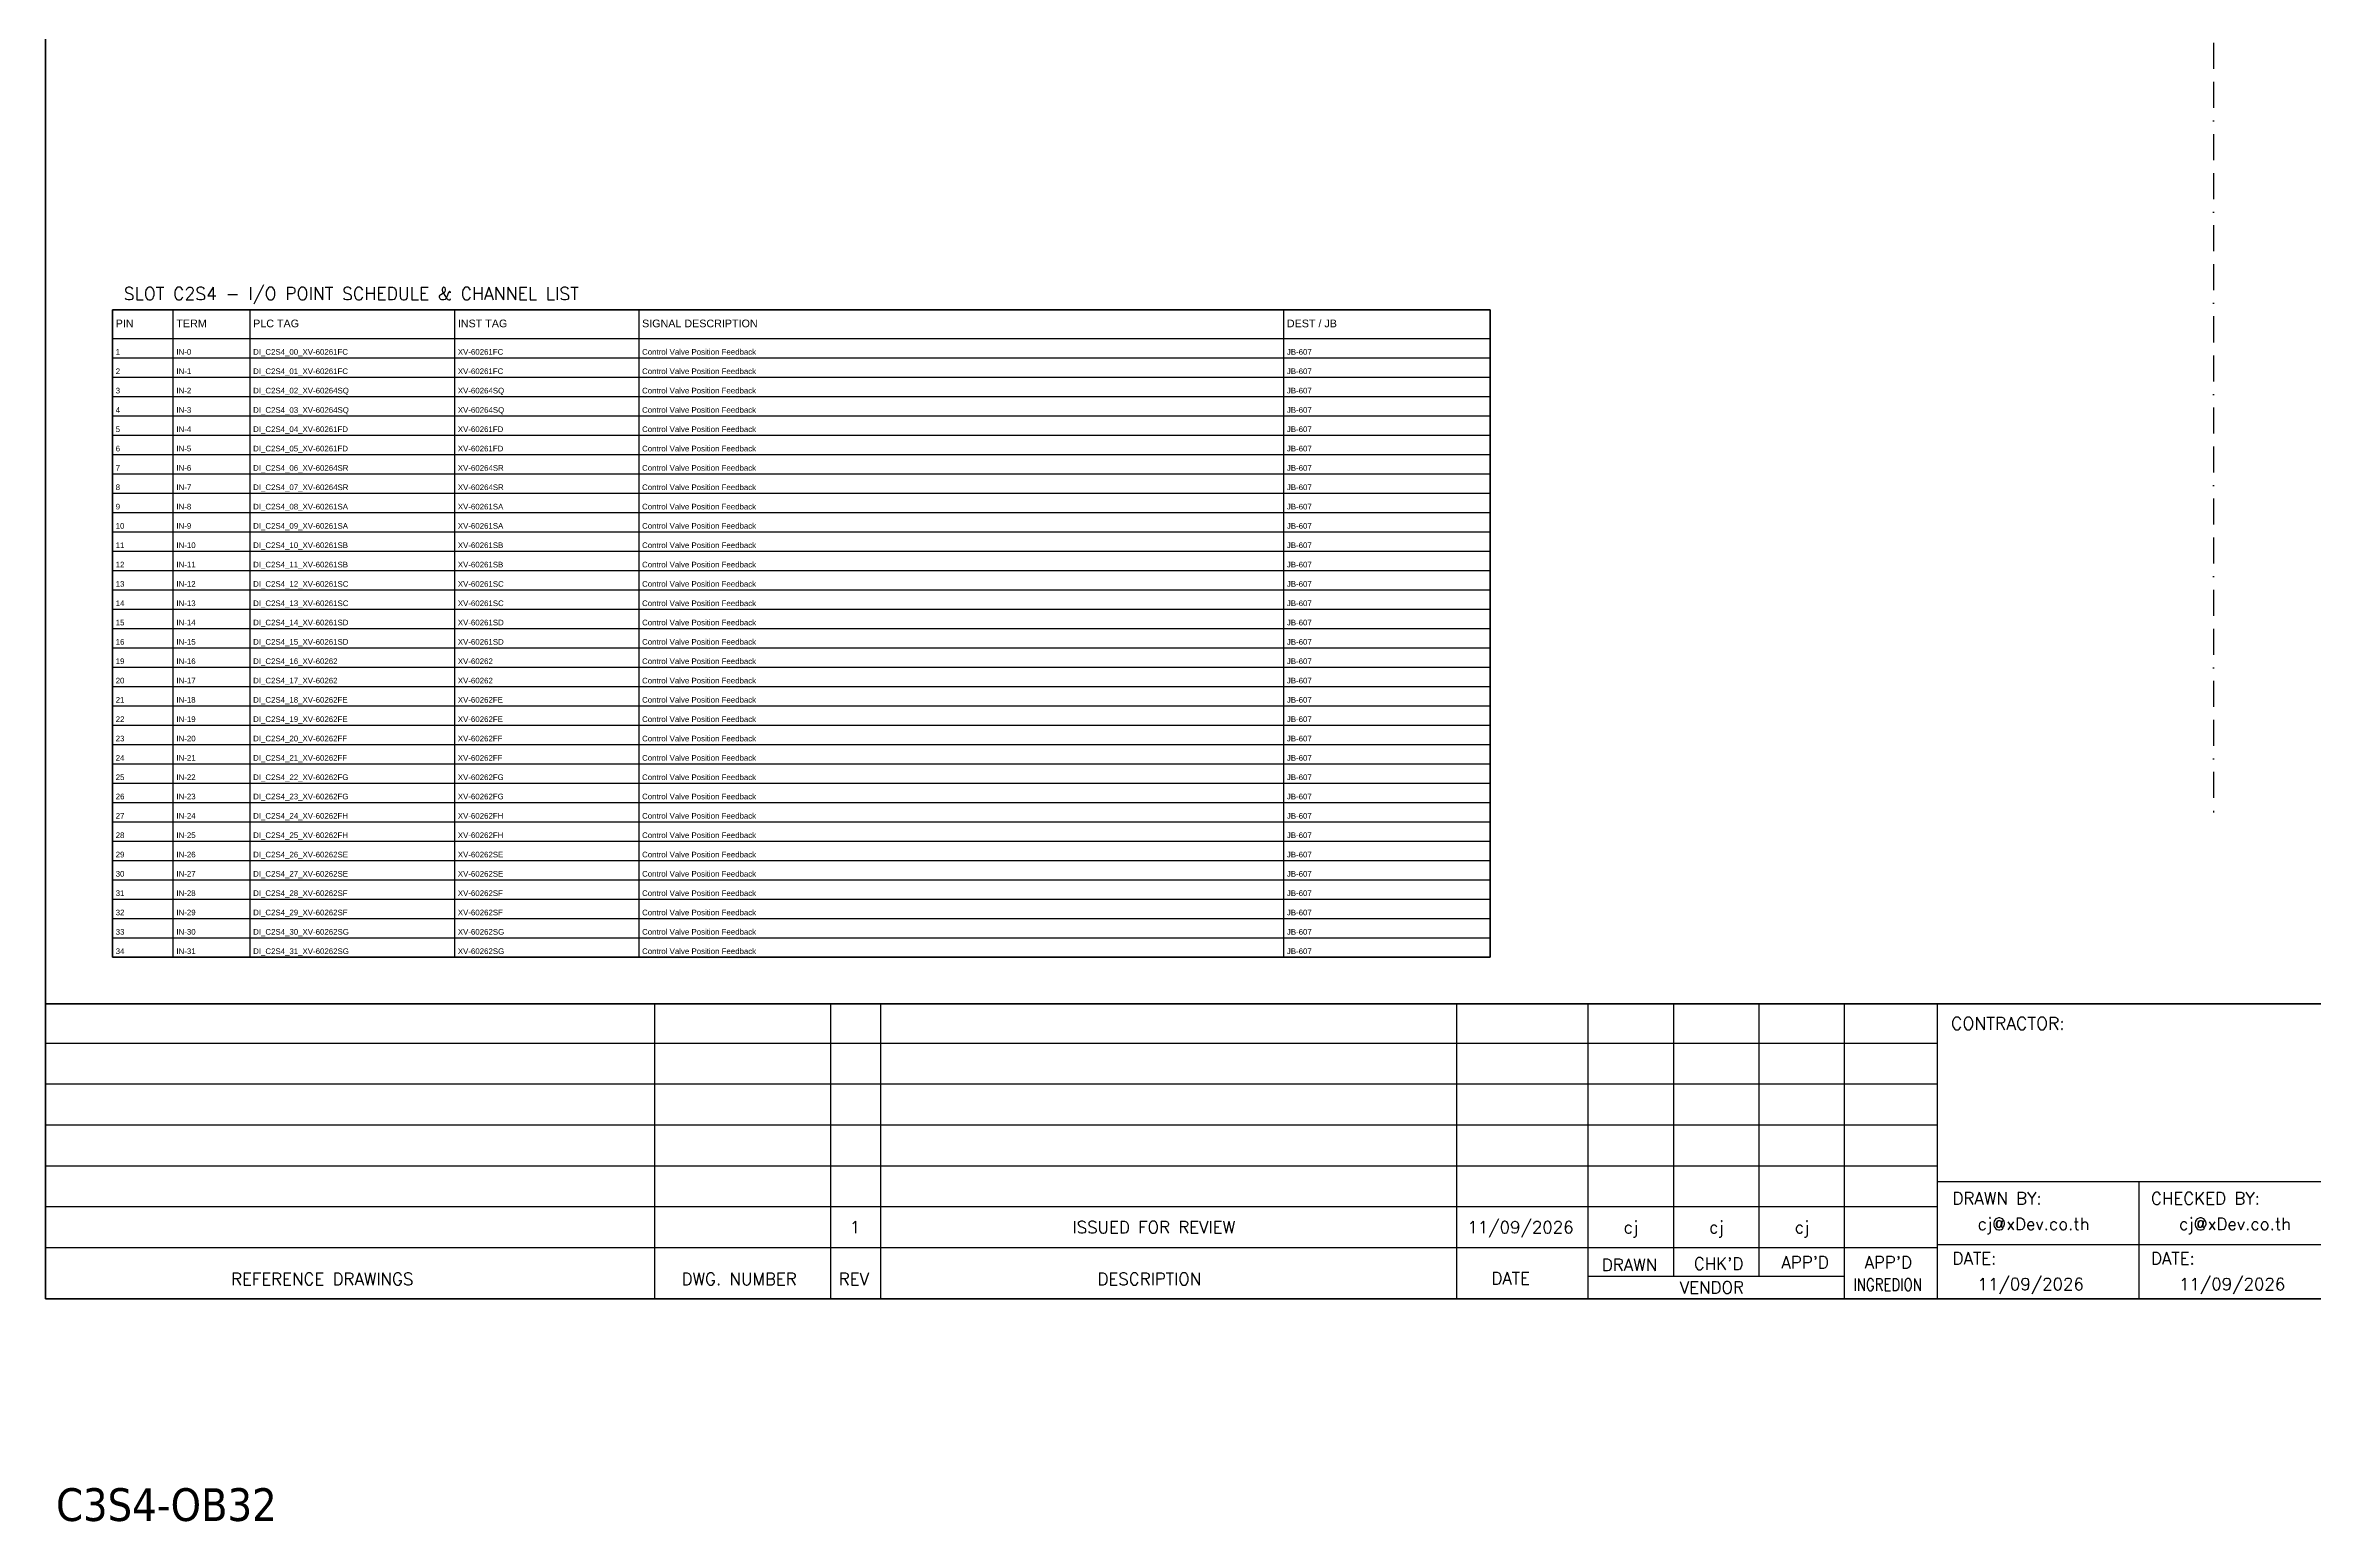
# Model space of a CAD drawing. Header units: millimetres. Extents: x 0 to 62600, y 0 to 14837.
# Drawn here: x 16773 to 18990, y 8795 to 10237 of the extents above; entities that cross this region are included whole.
import ezdxf
from ezdxf.enums import TextEntityAlignment as Align

# ---------------------------------------------------------------- set-up
doc = ezdxf.new("R2010")
doc.units = ezdxf.units.MM
doc.linetypes.add('BORDERX2', pattern=[88.9, 25.4, -12.7, 25.4, -12.7, 0, -12.7])
for name, color, linetype in [('GT_1', 9, 'Continuous'), ('HELPPOINT', 7, 'Continuous'), ('MEMBER', 7, 'Continuous'), ('x01001-FrameArea', 2, 'BORDERX2')]:
    doc.layers.add(name, color=color, linetype=linetype)
doc.styles.add('ROMANS', font='romans.shx', dxfattribs={"width": 0.85, "height": 25})
doc.styles.get("Standard").update_dxf_attribs({"font": 'arial.ttf'})
doc.styles.add('Tahoma', font='')
doc.styles.get('Tahoma').set_extended_font_data('Tahoma')

msp = doc.modelspace()

# ---------------------------------------------------------------- linework, layer by layer
at = {"color": 7}
for p, q in [((16898.2, 9346.4), (16898.2, 9978.5)), ((16973.2, 9346.4), (16973.2, 9978.5)), ((17173.2, 9346.4), (17173.2, 9978.5)), ((17353.2, 9346.4), (17353.2, 9978.5)), ((17983.2, 9346.4), (17983.2, 9978.5)), ((16838.9, 9950.5), (18184.7, 9950.5))]:
    msp.add_line(p, q, dxfattribs=at)
at = {"color": 8}
for p, q in [((16838.9, 9931.7), (18184.7, 9931.7)), ((16838.9, 9912.8), (18184.7, 9912.8)), ((16838.9, 9893.9), (18184.7, 9893.9)), ((16838.9, 9875), (18184.7, 9875)), ((16838.9, 9856.2), (18184.7, 9856.2)), ((16838.9, 9837.3), (18184.7, 9837.3)), ((16838.9, 9818.4), (18184.7, 9818.4)), ((16838.9, 9799.5), (18184.7, 9799.5)), ((16838.9, 9780.6), (18184.7, 9780.6)), ((16838.9, 9761.8), (18184.7, 9761.8)), ((16838.9, 9742.9), (18184.7, 9742.9)), ((16838.9, 9724), (18184.7, 9724)), ((16838.9, 9705.1), (18184.7, 9705.1)), ((16838.9, 9686.2), (18184.7, 9686.2)), ((16838.9, 9667.4), (18184.7, 9667.4)), ((16838.9, 9648.5), (18184.7, 9648.5)), ((16838.9, 9629.6), (18184.7, 9629.6)), ((16838.9, 9610.7), (18184.7, 9610.7)), ((16838.9, 9591.9), (18184.7, 9591.9)), ((16838.9, 9573), (18184.7, 9573)), ((16838.9, 9554.1), (18184.7, 9554.1)), ((16838.9, 9535.2), (18184.7, 9535.2)), ((16838.9, 9516.3), (18184.7, 9516.3)), ((16838.9, 9497.5), (18184.7, 9497.5)), ((16838.9, 9478.6), (18184.7, 9478.6)), ((16838.9, 9459.7), (18184.7, 9459.7)), ((16838.9, 9440.8), (18184.7, 9440.8)), ((16838.9, 9422), (18184.7, 9422)), ((16838.9, 9403.1), (18184.7, 9403.1)), ((16838.9, 9384.2), (18184.7, 9384.2)), ((16838.9, 9365.3), (18184.7, 9365.3))]:
    msp.add_line(p, q, dxfattribs=at)
msp.add_lwpolyline([(16838.9, 9978.5), (18184.7, 9978.5), (18184.7, 9346.4), (16838.9, 9346.4)], close=True)
at = {"color": 7}
msp.add_lwpolyline([(16838.9, 9346.4), (18184.7, 9346.4), (18184.7, 9978.5), (16838.9, 9978.5), (16838.9, 9346.4)], dxfattribs=at)
at = {"layer": 'GT_1', "color": 4}
for p, q in [((17368.6, 9012.6), (17368.6, 9300.8)), ((17540.5, 9012.6), (17540.5, 9300.8)), ((17589.6, 9012.6), (17589.6, 9300.8)), ((18152.3, 9012.6), (18152.3, 9300.8)), ((18280.6, 9012.6), (18280.6, 9300.8)), ((18364.2, 9034.4), (18364.2, 9300.8)), ((18447.7, 9034.5), (18447.7, 9300.8)), ((18531, 9012.6), (18531, 9300.8)), ((18622, 9012.6), (18622, 9300.8)), ((18622, 9262), (16773.2, 9262)), ((18622, 9222.2), (16773.2, 9222.2)), ((18622, 9182.2), (16773.2, 9182.2)), ((18622, 9142.3), (16773.2, 9142.3)), ((19409, 9127), (18622, 9127)), ((18818.8, 9012.6), (18818.8, 9127)), ((18622, 9102.4), (16773.2, 9102.4)), ((18621.9, 9062.5), (16773.2, 9062.5)), ((19409, 9065.5), (18622, 9065.5)), ((18531, 9034.4), (18280.6, 9034.4))]:
    msp.add_line(p, q, dxfattribs=at)
at = {"layer": 'HELPPOINT', "color": 4, "lineweight": 35}
for p, q in [((16773.2, 9012.6), (16773.2, 11716.9)), ((16773.2, 9012.6), (16773.2, 11716.9)), ((20666.5, 9012.6), (16773.2, 9012.6)), ((20666.5, 9012.6), (16773.2, 9012.6))]:
    msp.add_line(p, q, dxfattribs=at)
at = {"layer": 'MEMBER', "color": 4, "lineweight": 35}
msp.add_line((16773.2, 9300.8), (20666.5, 9300.8), dxfattribs=at)
msp.add_line((16773.2, 9300.8), (20666.5, 9300.8), dxfattribs=at)
at = {"layer": 'x01001-FrameArea'}
msp.add_line((18891.4, 11574.2), (18891.4, 9487.7), dxfattribs=at)

# ---------------------------------------------------------------- texts
at = {"color": 3}
for s, p in [('PIN', (16841.9, 9961.5)), ('TERM', (16901.2, 9961.5)), ('PLC TAG', (16976.2, 9961.5)), ('INST TAG', (17176.2, 9961.5)), ('SIGNAL DESCRIPTION', (17356.2, 9961.5)), ('DEST / JB', (17986.2, 9961.5))]:
    msp.add_text(s, height=7.5, dxfattribs=at).set_placement(p)
at = {"color": 7}
for s, p in [('1', (16841.9, 9934.7)), ('IN-0', (16901.2, 9934.7)), ('DI_C2S4_00_XV-60261FC', (16976.2, 9934.7)), ('XV-60261FC', (17176.2, 9934.7)), ('Control Valve Position Feedback', (17356.2, 9934.7)), ('JB-607', (17986.2, 9934.7)), ('2', (16841.9, 9915.8)), ('IN-1', (16901.2, 9915.8)), ('DI_C2S4_01_XV-60261FC', (16976.2, 9915.8)), ('XV-60261FC', (17176.2, 9915.8)), ('Control Valve Position Feedback', (17356.2, 9915.8)), ('JB-607', (17986.2, 9915.8)), ('3', (16841.9, 9896.9)), ('IN-2', (16901.2, 9896.9)), ('DI_C2S4_02_XV-60264SQ', (16976.2, 9896.9)), ('XV-60264SQ', (17176.2, 9896.9)), ('Control Valve Position Feedback', (17356.2, 9896.9)), ('JB-607', (17986.2, 9896.9)), ('4', (16841.9, 9878)), ('IN-3', (16901.2, 9878)), ('DI_C2S4_03_XV-60264SQ', (16976.2, 9878)), ('XV-60264SQ', (17176.2, 9878)), ('Control Valve Position Feedback', (17356.2, 9878)), ('JB-607', (17986.2, 9878)), ('5', (16841.9, 9859.2)), ('6', (16841.9, 9840.3)), ('IN-4', (16901.2, 9859.2)), ('IN-5', (16901.2, 9840.3)), ('DI_C2S4_04_XV-60261FD', (16976.2, 9859.2)), ('DI_C2S4_05_XV-60261FD', (16976.2, 9840.3)), ('XV-60261FD', (17176.2, 9859.2)), ('XV-60261FD', (17176.2, 9840.3)), ('Control Valve Position Feedback', (17356.2, 9859.2)), ('Control Valve Position Feedback', (17356.2, 9840.3)), ('JB-607', (17986.2, 9859.2)), ('JB-607', (17986.2, 9840.3)), ('7', (16841.9, 9821.4)), ('IN-6', (16901.2, 9821.4)), ('DI_C2S4_06_XV-60264SR', (16976.2, 9821.4)), ('XV-60264SR', (17176.2, 9821.4)), ('Control Valve Position Feedback', (17356.2, 9821.4)), ('JB-607', (17986.2, 9821.4)), ('8', (16841.9, 9802.5)), ('IN-7', (16901.2, 9802.5)), ('DI_C2S4_07_XV-60264SR', (16976.2, 9802.5)), ('XV-60264SR', (17176.2, 9802.5)), ('Control Valve Position Feedback', (17356.2, 9802.5)), ('JB-607', (17986.2, 9802.5)), ('9', (16841.9, 9783.6)), ('IN-8', (16901.2, 9783.6)), ('DI_C2S4_08_XV-60261SA', (16976.2, 9783.6)), ('XV-60261SA', (17176.2, 9783.6)), ('Control Valve Position Feedback', (17356.2, 9783.6)), ('JB-607', (17986.2, 9783.6)), ('10', (16841.9, 9764.8)), ('IN-9', (16901.2, 9764.8)), ('DI_C2S4_09_XV-60261SA', (16976.2, 9764.8)), ('XV-60261SA', (17176.2, 9764.8)), ('Control Valve Position Feedback', (17356.2, 9764.8)), ('JB-607', (17986.2, 9764.8)), ('11', (16841.9, 9745.9)), ('IN-10', (16901.2, 9745.9)), ('DI_C2S4_10_XV-60261SB', (16976.2, 9745.9)), ('XV-60261SB', (17176.2, 9745.9)), ('Control Valve Position Feedback', (17356.2, 9745.9)), ('JB-607', (17986.2, 9745.9)), ('12', (16841.9, 9727)), ('13', (16841.9, 9708.1)), ('IN-11', (16901.2, 9727)), ('IN-12', (16901.2, 9708.1)), ('DI_C2S4_11_XV-60261SB', (16976.2, 9727)), ('DI_C2S4_12_XV-60261SC', (16976.2, 9708.1)), ('XV-60261SB', (17176.2, 9727)), ('XV-60261SC', (17176.2, 9708.1)), ('Control Valve Position Feedback', (17356.2, 9727)), ('Control Valve Position Feedback', (17356.2, 9708.1)), ('JB-607', (17986.2, 9727)), ('JB-607', (17986.2, 9708.1)), ('14', (16841.9, 9689.2)), ('IN-13', (16901.2, 9689.2)), ('DI_C2S4_13_XV-60261SC', (16976.2, 9689.2)), ('XV-60261SC', (17176.2, 9689.2)), ('Control Valve Position Feedback', (17356.2, 9689.2)), ('JB-607', (17986.2, 9689.2)), ('15', (16841.9, 9670.4)), ('IN-14', (16901.2, 9670.4)), ('DI_C2S4_14_XV-60261SD', (16976.2, 9670.4)), ('XV-60261SD', (17176.2, 9670.4)), ('Control Valve Position Feedback', (17356.2, 9670.4)), ('JB-607', (17986.2, 9670.4)), ('16', (16841.9, 9651.5)), ('IN-15', (16901.2, 9651.5)), ('DI_C2S4_15_XV-60261SD', (16976.2, 9651.5)), ('XV-60261SD', (17176.2, 9651.5)), ('Control Valve Position Feedback', (17356.2, 9651.5)), ('JB-607', (17986.2, 9651.5)), ('19', (16841.9, 9632.6)), ('IN-16', (16901.2, 9632.6)), ('DI_C2S4_16_XV-60262', (16976.2, 9632.6)), ('XV-60262', (17176.2, 9632.6)), ('Control Valve Position Feedback', (17356.2, 9632.6)), ('JB-607', (17986.2, 9632.6)), ('20', (16841.9, 9613.7)), ('21', (16841.9, 9594.9)), ('IN-17', (16901.2, 9613.7)), ('IN-18', (16901.2, 9594.9)), ('DI_C2S4_17_XV-60262', (16976.2, 9613.7)), ('DI_C2S4_18_XV-60262FE', (16976.2, 9594.9)), ('XV-60262', (17176.2, 9613.7)), ('XV-60262FE', (17176.2, 9594.9)), ('Control Valve Position Feedback', (17356.2, 9613.7)), ('Control Valve Position Feedback', (17356.2, 9594.9)), ('JB-607', (17986.2, 9613.7)), ('JB-607', (17986.2, 9594.9)), ('22', (16841.9, 9576)), ('IN-19', (16901.2, 9576)), ('DI_C2S4_19_XV-60262FE', (16976.2, 9576)), ('XV-60262FE', (17176.2, 9576)), ('Control Valve Position Feedback', (17356.2, 9576)), ('JB-607', (17986.2, 9576)), ('23', (16841.9, 9557.1)), ('IN-20', (16901.2, 9557.1)), ('DI_C2S4_20_XV-60262FF', (16976.2, 9557.1)), ('XV-60262FF', (17176.2, 9557.1)), ('Control Valve Position Feedback', (17356.2, 9557.1)), ('JB-607', (17986.2, 9557.1)), ('24', (16841.9, 9538.2)), ('IN-21', (16901.2, 9538.2)), ('DI_C2S4_21_XV-60262FF', (16976.2, 9538.2)), ('XV-60262FF', (17176.2, 9538.2)), ('Control Valve Position Feedback', (17356.2, 9538.2)), ('JB-607', (17986.2, 9538.2)), ('25', (16841.9, 9519.3)), ('IN-22', (16901.2, 9519.3)), ('DI_C2S4_22_XV-60262FG', (16976.2, 9519.3)), ('XV-60262FG', (17176.2, 9519.3)), ('Control Valve Position Feedback', (17356.2, 9519.3)), ('JB-607', (17986.2, 9519.3)), ('26', (16841.9, 9500.5)), ('IN-23', (16901.2, 9500.5)), ('DI_C2S4_23_XV-60262FG', (16976.2, 9500.5)), ('XV-60262FG', (17176.2, 9500.5)), ('Control Valve Position Feedback', (17356.2, 9500.5)), ('JB-607', (17986.2, 9500.5)), ('27', (16841.9, 9481.6)), ('28', (16841.9, 9462.7)), ('IN-24', (16901.2, 9481.6)), ('IN-25', (16901.2, 9462.7)), ('DI_C2S4_24_XV-60262FH', (16976.2, 9481.6)), ('DI_C2S4_25_XV-60262FH', (16976.2, 9462.7)), ('XV-60262FH', (17176.2, 9481.6)), ('XV-60262FH', (17176.2, 9462.7)), ('Control Valve Position Feedback', (17356.2, 9481.6)), ('Control Valve Position Feedback', (17356.2, 9462.7)), ('JB-607', (17986.2, 9481.6)), ('JB-607', (17986.2, 9462.7)), ('29', (16841.9, 9443.8)), ('IN-26', (16901.2, 9443.8)), ('DI_C2S4_26_XV-60262SE', (16976.2, 9443.8)), ('XV-60262SE', (17176.2, 9443.8)), ('Control Valve Position Feedback', (17356.2, 9443.8)), ('JB-607', (17986.2, 9443.8)), ('30', (16841.9, 9425)), ('IN-27', (16901.2, 9425)), ('DI_C2S4_27_XV-60262SE', (16976.2, 9425)), ('XV-60262SE', (17176.2, 9425)), ('Control Valve Position Feedback', (17356.2, 9425)), ('JB-607', (17986.2, 9425)), ('31', (16841.9, 9406.1)), ('IN-28', (16901.2, 9406.1)), ('DI_C2S4_28_XV-60262SF', (16976.2, 9406.1)), ('XV-60262SF', (17176.2, 9406.1)), ('Control Valve Position Feedback', (17356.2, 9406.1)), ('JB-607', (17986.2, 9406.1)), ('32', (16841.9, 9387.2)), ('IN-29', (16901.2, 9387.2)), ('DI_C2S4_29_XV-60262SF', (16976.2, 9387.2)), ('XV-60262SF', (17176.2, 9387.2)), ('Control Valve Position Feedback', (17356.2, 9387.2)), ('JB-607', (17986.2, 9387.2)), ('33', (16841.9, 9368.3)), ('IN-30', (16901.2, 9368.3)), ('DI_C2S4_30_XV-60262SG', (16976.2, 9368.3)), ('XV-60262SG', (17176.2, 9368.3)), ('Control Valve Position Feedback', (17356.2, 9368.3)), ('JB-607', (17986.2, 9368.3)), ('34', (16841.9, 9349.4)), ('IN-31', (16901.2, 9349.4)), ('DI_C2S4_31_XV-60262SG', (16976.2, 9349.4)), ('XV-60262SG', (17176.2, 9349.4)), ('Control Valve Position Feedback', (17356.2, 9349.4)), ('JB-607', (17986.2, 9349.4))]:
    msp.add_text(s, height=5.5, dxfattribs=at).set_placement(p)
at = {"color": 2, "style": 'Tahoma'}
msp.add_text('C3S4-OB32', height=32, dxfattribs=at).set_placement((16783.6, 8795.7))
at = {"layer": 'MEMBER', "color": 4, "ltscale": 0.8, "style": 'ROMANS'}
for s, height, p in [('SLOT C2S4 - I/O POINT SCHEDULE & CHANNEL LIST', 12.35, (16849.8, 9988.2)), ('CONTRACTOR:', 12.35, (18635.1, 9275.4)), ('DRAWN BY:', 11.88, (18636.6, 9104.8)), ('CHECKED BY:', 11.875, (18830.5, 9104.8)), ('cj@xDev.co.th', 11.875, (18661, 9079.9)), ('cj@xDev.co.th', 11.875, (18857.8, 9079.9)), ('DRAWN', 11.88, (18294, 9039.9)), ("CHK'D", 11.88, (18383.8, 9041.1)), ("APP'D", 11.88, (18469.4, 9042.3)), ("APP'D", 11.88, (18550.6, 9042.3)), ('DATE:', 11.88, (18636.6, 9046.2)), ('DATE:', 11.88, (18830.5, 9046.2)), ('REFERENCE DRAWINGS', 11.875, (16954.6, 9026.1)), ('DWG. NUMBER', 11.875, (17394.8, 9026.1)), ('REV', 11.88, (17548.3, 9026.1)), ('DESCRIPTION', 11.875, (17801.2, 9026.1)), ('DATE', 11.88, (18186, 9026.8)), ('VENDOR', 11.88, (18370.1, 9017.8)), ('11/09/2026', 11.88, (18661, 9021.1)), ('11/09/2026', 11.88, (18857.8, 9021.1))]:
    msp.add_text(s, height=height, dxfattribs=at).set_placement(p)
for s, height, p in [('11/09/2026', 11.88, (18214.4, 9082.6)), ('1', 11.9, (17564.1, 9082.6)), ('ISSUED FOR REVIEW', 11.875, (17856.2, 9082.6)), ('cj', 11.88, (18322.3, 9082.6)), ('cj', 11.88, (18405.9, 9082.6)), ('cj', 11.88, (18489.4, 9082.6))]:
    msp.add_text(s, height=height, dxfattribs=at).set_placement(p, align=Align.MIDDLE_CENTER)
at = {"layer": 'MEMBER', "color": 4, "ltscale": 0.8, "style": 'ROMANS', "width": 0.8}
msp.add_text('INGREDION', height=11.88, dxfattribs=at).set_placement((18539.8, 9020.6))

doc.saveas('drawing.dxf')
